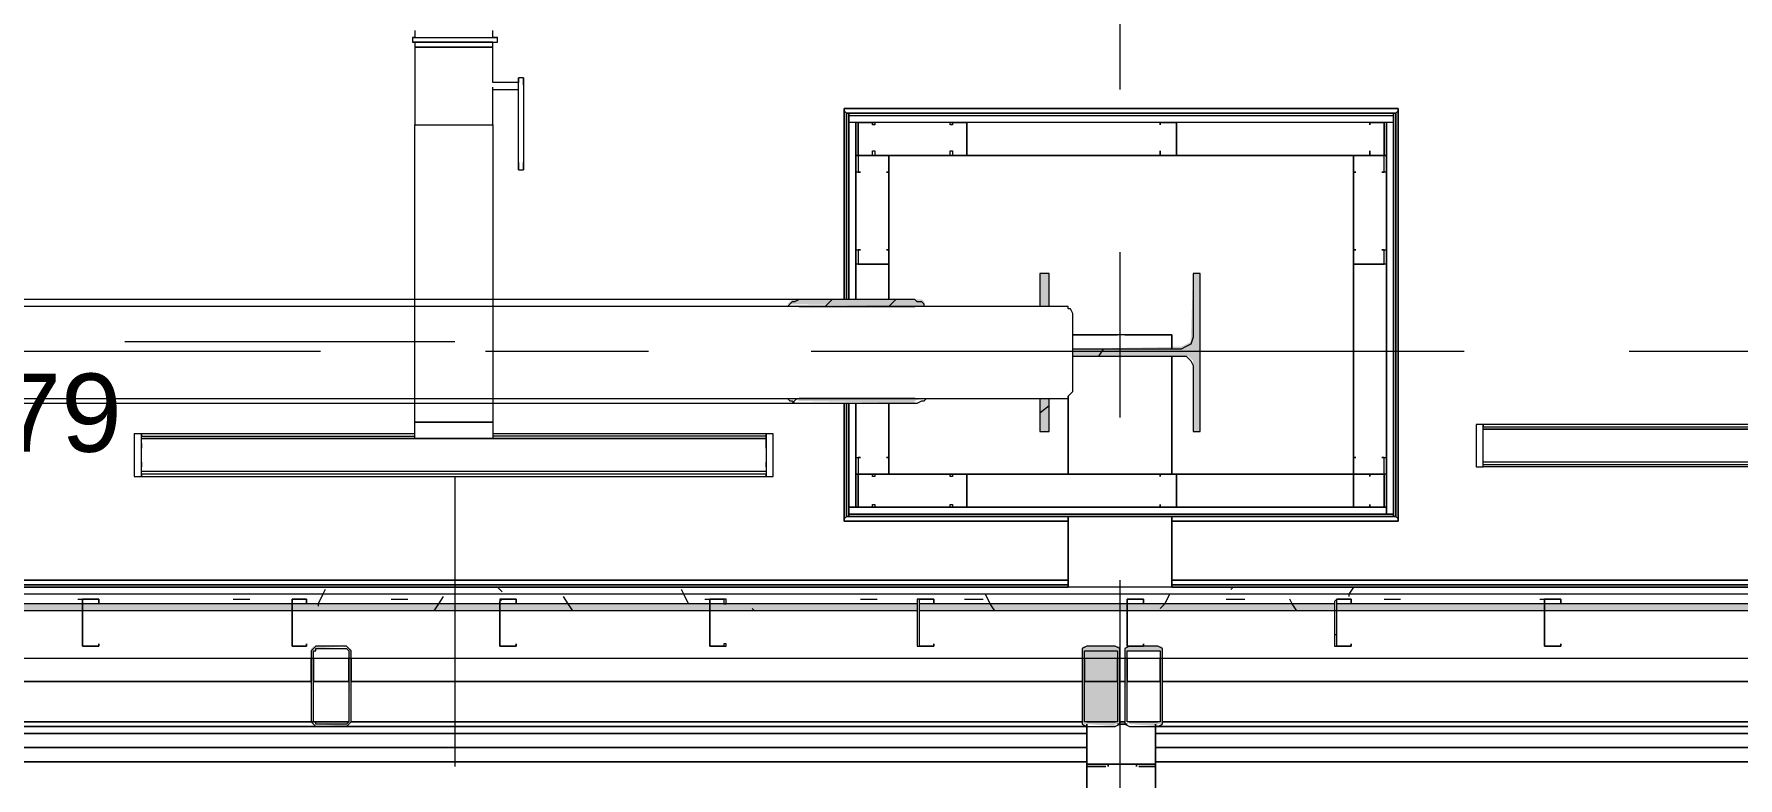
# Model space of a CAD drawing. Header units: metres. Extents: x -2 to 237, y -8 to 52.
# Drawn here: x 33.094 to 36.406, y 9.815 to 11.26 of the extents above; entities that cross this region are included whole.
import ezdxf

# ---------------------------------------------------------------- set-up
doc = ezdxf.new("R2010")
doc.units = ezdxf.units.M
doc.layers.add('HVAC - Ductos', color=5, linetype='Continuous', lineweight=0)
doc.layers.add('PDF3_Text', color=7, linetype='Continuous', lineweight=0)
doc.layers.add('PDF3_Geometry', color=7, linetype='Continuous', lineweight=0, true_color=0xaaaaaa)
doc.layers.add('PDF3_Solid Fills', color=7, linetype='Continuous', lineweight=0, true_color=0xffffff)
doc.styles.add('PDF Helvetica', font='')
doc.styles.get('PDF Helvetica').set_extended_font_data('Helvetica')

msp = doc.modelspace()

# ---------------------------------------------------------------- hatches: boundary and pattern name
at = {"layer": 'PDF3_Solid Fills', "lineweight": 0, "transparency": 33554559}
h = msp.add_hatch(color=256, dxfattribs=at)
h.paths.add_polyline_path([(35.0676, 10.7306), (35.0676, 10.7947), (35.0493, 10.7947), (35.0493, 10.7306)])
h.paths.add_polyline_path([(35.0676, 10.5518), (35.0493, 10.5518), (35.0493, 10.4876), (35.0676, 10.4876)])
h.paths.add_polyline_path([(35.3609, 10.4876), (35.3609, 10.7947), (35.3472, 10.7947), (35.3426, 10.6618), (35.3243, 10.6526), (35.1135, 10.648), (35.1135, 10.6343), (35.338, 10.6343), (35.3472, 10.6252), (35.3472, 10.4876)])
h = msp.add_hatch(color=256, dxfattribs=at)
h.paths.add_polyline_path([(34.568, 10.5518), (34.5817, 10.5472), (34.8063, 10.5426), (34.8063, 10.5472), (34.8201, 10.5518)])
h.paths.add_polyline_path([(34.8247, 10.7397), (34.8201, 10.7443), (34.568, 10.7443), (34.5634, 10.7397), (34.5589, 10.7352), (34.8247, 10.7306)])
h = msp.add_hatch(color=256, dxfattribs=at)
h.paths.add_polyline_path([(7.6086, 10.1393), (7.6086, 10.153), (7.0265, 10.153), (7.0265, 10.1393)])
h.paths.add_polyline_path([(57.9571, 10.153), (57.9571, 10.1393), (58.6858, 10.1393), (58.6858, 10.153)])
h.paths.add_polyline_path([(57.1457, 10.153), (57.1457, 10.1393), (57.9525, 10.1393), (57.9525, 10.153)])
h.paths.add_polyline_path([(55.1153, 10.153), (55.1153, 10.1393), (57.1412, 10.1393), (57.1412, 10.153)])
h.paths.add_polyline_path([(53.0849, 10.153), (53.0849, 10.1393), (55.1107, 10.1393), (55.1107, 10.153)])
h.paths.add_polyline_path([(52.2736, 10.153), (52.2736, 10.1393), (53.0803, 10.1393), (53.0803, 10.153)])
h.paths.add_polyline_path([(50.2432, 10.153), (50.2432, 10.1393), (52.2691, 10.1393), (52.2691, 10.153)])
h.paths.add_polyline_path([(47.4015, 10.153), (47.4015, 10.1393), (50.2386, 10.1393), (50.2386, 10.153)])
h.paths.add_polyline_path([(45.3711, 10.153), (45.3711, 10.1393), (47.3969, 10.1393), (47.3969, 10.153)])
h.paths.add_polyline_path([(42.5294, 10.153), (42.5294, 10.1393), (45.3665, 10.1393), (45.3665, 10.153)])
h.paths.add_polyline_path([(40.4989, 10.153), (40.4989, 10.1393), (42.5248, 10.1393), (42.5248, 10.153)])
h.paths.add_polyline_path([(39.6877, 10.153), (39.6877, 10.1393), (40.4943, 10.1393), (40.4943, 10.153)])
h.paths.add_polyline_path([(37.6572, 10.153), (37.6572, 10.1393), (39.6831, 10.1393), (39.6831, 10.153)])
h.paths.add_polyline_path([(35.6268, 10.153), (35.6268, 10.1393), (37.6527, 10.1393), (37.6527, 10.153)])
h.paths.add_polyline_path([(34.8155, 10.153), (34.8155, 10.1393), (35.6222, 10.1393), (35.6222, 10.153)])
h.paths.add_polyline_path([(32.7851, 10.153), (32.7851, 10.1393), (34.8109, 10.1393), (34.8109, 10.153)])
h.paths.add_polyline_path([(30.7546, 10.153), (30.7546, 10.1393), (32.7805, 10.1393), (32.7805, 10.153)])
h.paths.add_polyline_path([(29.9434, 10.153), (29.9434, 10.1393), (30.75, 10.1393), (30.75, 10.153)])
h.paths.add_polyline_path([(27.913, 10.153), (27.913, 10.1393), (29.9388, 10.1393), (29.9388, 10.153)])
h.paths.add_polyline_path([(25.0712, 10.153), (25.0712, 10.1393), (27.9084, 10.1393), (27.9084, 10.153)])
h.paths.add_polyline_path([(23.0408, 10.153), (23.0408, 10.1393), (25.0666, 10.1393), (25.0666, 10.153)])
h.paths.add_polyline_path([(20.1991, 10.153), (20.1991, 10.1393), (23.0362, 10.1393), (23.0362, 10.153)])
h.paths.add_polyline_path([(18.1687, 10.153), (18.1687, 10.1393), (20.1945, 10.1393), (20.1945, 10.153)])
h.paths.add_polyline_path([(17.3574, 10.153), (17.3574, 10.1393), (18.1641, 10.1393), (18.1641, 10.153)])
h.paths.add_polyline_path([(15.327, 10.153), (15.327, 10.1393), (17.3528, 10.1393), (17.3528, 10.153)])
h.paths.add_polyline_path([(13.2966, 10.153), (13.2966, 10.1393), (15.3224, 10.1393), (15.3224, 10.153)])
h.paths.add_polyline_path([(12.4853, 10.153), (12.4853, 10.1393), (13.292, 10.1393), (13.292, 10.153)])
h.paths.add_polyline_path([(10.4548, 10.153), (10.4548, 10.1393), (12.4807, 10.1393), (12.4807, 10.153)])
h.paths.add_polyline_path([(8.4244, 10.153), (8.4244, 10.1393), (10.4502, 10.1393), (10.4502, 10.153)])
h.paths.add_polyline_path([(7.6131, 10.153), (7.6131, 10.1393), (8.4198, 10.1393), (8.4198, 10.153)])
h = msp.add_hatch(color=256, dxfattribs=at)
h.paths.add_polyline_path([(33.7063, 10.066), (33.7063, 9.9238), (33.7109, 10.066)])
h.paths.add_polyline_path([(33.6422, 10.066), (33.7018, 10.0706), (33.6376, 10.0706), (33.633, 10.066), (33.633, 9.9238), (33.6376, 10.0614)])
h.paths.add_polyline_path([(33.6422, 9.9193), (33.6422, 9.9238), (33.6376, 9.9238)])
h.paths.add_polyline_path([(33.6422, 9.9193), (33.7012, 9.9147), (33.7018, 9.9147), (33.7018, 9.9193)])
for points in [[(35.1317, 9.9193), (35.1409, 9.9193), (35.1955, 9.9147), (35.196, 9.9147), (35.196, 9.9193), (35.2051, 9.9193), (35.2051, 10.0706), (35.1317, 10.0706)], [(35.2143, 9.9284), (35.2189, 10.0614), (35.283, 10.0614), (35.283, 9.9238), (35.2189, 9.9238), (35.2235, 9.9193), (35.2779, 9.9147), (35.2785, 9.9147), (35.2785, 9.9193), (35.2876, 9.9193), (35.2876, 10.0706), (35.2189, 10.0706), (35.2143, 10.066)]]:
    msp.add_hatch(color=256, dxfattribs=at).paths.add_polyline_path(points)

# ---------------------------------------------------------------- linework, layer by layer
at = {"layer": 'HVAC - Ductos', "lineweight": 0}
for points in [[(33.8347, 11.253), (33.8301, 11.253), (33.8393, 11.253), (33.853, 11.253), (33.8713, 11.253), (33.8897, 11.253), (33.9126, 11.253), (33.9309, 11.253), (33.9538, 11.253), (33.9676, 11.253), (33.9813, 11.253), (33.9905, 11.253), (33.9951, 11.253), (33.9905, 11.253), (33.9859, 11.253), (33.9859, 11.2668)], [(33.8347, 11.2668), (33.8347, 11.253), (33.8393, 11.253), (33.8438, 11.253)], [(33.8301, 11.253), (33.8301, 11.2439)], [(34.0363, 11.1614), (34.0363, 11.166), (33.9859, 11.166), (33.9859, 11.2347), (33.9768, 11.2347), (33.963, 11.2347), (33.9493, 11.2347), (33.9309, 11.2347), (33.9126, 11.2347), (33.8897, 11.2347), (33.8713, 11.2347), (33.8576, 11.2347), (33.8438, 11.2347), (33.8393, 11.2347), (33.8347, 11.2347), (33.8393, 11.2347), (33.8347, 11.2347), (33.8393, 11.2347), (33.8438, 11.2347), (33.8576, 11.2347), (33.8713, 11.2347), (33.8897, 11.2347), (33.9126, 11.2347), (33.9309, 11.2347), (33.9493, 11.2347), (33.963, 11.2347), (33.9768, 11.2347), (33.9859, 11.2347), (33.9859, 11.2439), (33.9768, 11.2439), (33.963, 11.2439), (33.9493, 11.2439), (33.9309, 11.2439), (33.9126, 11.2439), (33.8897, 11.2439), (33.8713, 11.2439), (33.8576, 11.2439), (33.8438, 11.2439), (33.8393, 11.2439), (33.8347, 11.2439), (33.8393, 11.2439), (33.8301, 11.2439), (33.8393, 11.2439), (33.853, 11.2439), (33.8713, 11.2439), (33.8897, 11.2439), (33.9126, 11.2439), (33.9309, 11.2439), (33.9538, 11.2439), (33.9676, 11.2439), (33.9813, 11.2439), (33.9905, 11.2439), (33.9951, 11.2439), (33.9951, 11.253)], [(33.8347, 11.2439), (33.8347, 11.2347), (33.8347, 11.0834), (33.8393, 11.0834), (33.8438, 11.0834), (33.8576, 11.0834), (33.8713, 11.0834), (33.8897, 11.0834), (33.9126, 11.0834), (33.9309, 11.0834), (33.9493, 11.0834), (33.963, 11.0834), (33.9768, 11.0834), (33.9859, 11.0834), (33.9859, 10.506), (33.9768, 10.506), (33.963, 10.506), (33.9493, 10.506), (33.9309, 10.506), (33.9126, 10.506), (33.8897, 10.506), (33.8713, 10.506), (33.8576, 10.506), (33.8438, 10.506), (33.8393, 10.506), (33.8347, 10.506), (33.8393, 10.506), (33.8484, 10.506), (33.8576, 10.506), (33.8759, 10.506), (33.8943, 10.506), (33.9126, 10.506), (33.9309, 10.506), (33.9493, 10.506), (33.963, 10.506), (33.9768, 10.506), (33.9813, 10.506), (33.9859, 10.506), (33.9859, 10.4738), (33.9813, 10.4738), (33.9768, 10.4738), (33.963, 10.4738), (33.9493, 10.4738), (33.9309, 10.4738), (33.9126, 10.4738), (33.8943, 10.4738), (33.8759, 10.4738), (33.8576, 10.4738), (33.8484, 10.4738), (33.8393, 10.4738), (33.8347, 10.4738), (33.8347, 10.506), (33.8347, 11.0834), (33.8393, 11.0834), (33.8438, 11.0834), (33.8576, 11.0834), (33.8713, 11.0834), (33.8897, 11.0834), (33.9126, 11.0834), (33.9309, 11.0834), (33.9493, 11.0834), (33.963, 11.0834), (33.9768, 11.0834), (33.9859, 11.0834), (33.9859, 11.1522), (34.0363, 11.1522)], [(33.853, 11.253), (33.8576, 11.253)], [(33.8713, 11.253), (33.8897, 11.253), (33.9126, 11.253), (33.9309, 11.253), (33.9493, 11.253), (33.9538, 11.253)], [(33.963, 11.253), (33.9676, 11.253)], [(33.9768, 11.253), (33.9813, 11.253)], [(33.9859, 11.2439), (33.9905, 11.2439), (33.9951, 11.2439)], [(34.0363, 11.1752), (34.0363, 11.1706), (34.0363, 11.1752)], [(34.0455, 11.1752), (34.0363, 11.1752)], [(34.0363, 11.0102), (34.0363, 11.1614), (34.0363, 11.166), (34.0363, 11.1706), (34.0363, 11.1752), (34.0363, 11.1706), (34.0363, 11.166)], [(34.0455, 11.1752), (34.0455, 11.1706), (34.0455, 11.1752)], [(34.0455, 11.1614), (34.0455, 11.166), (34.0455, 11.1706), (34.0455, 11.1752), (34.0455, 11.1706), (34.0455, 11.166), (34.0455, 11.1614), (34.0455, 11.0102)], [(33.9859, 11.1522), (33.9859, 11.1568)], [(34.0363, 10.9964), (34.0455, 10.9964)], [(33.9126, 10.6618), (33.271, 10.6618)], [(35.9109, 10.4738), (35.9109, 10.4784), (35.9109, 10.483), (35.9109, 10.5014), (35.9109, 10.4968), (36.4426, 10.4968)], [(36.4426, 10.5014), (35.9109, 10.5014)], [(33.303, 10.4601), (33.303, 10.483), (33.303, 10.4784), (33.8347, 10.4784)], [(33.8347, 10.483), (33.303, 10.483)], [(34.5176, 10.4601), (34.5176, 10.483), (34.5176, 10.4784), (33.9859, 10.4784)], [(34.5176, 10.483), (33.9859, 10.483)], [(35.9109, 10.4784), (35.9109, 10.483), (35.9109, 10.4876)], [(37.1255, 10.451), (37.1255, 10.4418), (37.1255, 10.4234), (37.1255, 10.4188), (35.9109, 10.4188), (35.9109, 10.4234), (35.9109, 10.4418), (35.9109, 10.451)], [(35.9109, 10.4372), (35.9109, 10.4418), (35.9109, 10.4464)], [(34.5176, 10.4234), (34.5176, 10.4005), (34.5176, 10.4051), (33.303, 10.4051), (33.303, 10.4005), (33.303, 10.4234)], [(33.303, 10.4005), (34.5176, 10.4005)], [(33.9126, 10.4005), (33.9126, 9.8368)], [(35.9109, 10.4234), (37.1255, 10.4234)]]:
    msp.add_lwpolyline(points, dxfattribs=at)
for points in [[(34.0363, 11.0102), (34.0363, 11.0056), (34.0363, 11.001), (34.0363, 10.9964), (34.0363, 11.001), (34.0363, 11.0056)], [(34.0455, 11.0102), (34.0455, 11.0056), (34.0455, 11.001), (34.0455, 10.9964), (34.0455, 11.001), (34.0455, 11.0056)], [(35.8972, 10.4188), (35.9109, 10.4188), (35.9109, 10.5014), (35.8972, 10.5014)], [(33.2893, 10.4005), (33.303, 10.4005), (33.303, 10.483), (33.2893, 10.483)], [(33.303, 10.4738), (34.5176, 10.4738), (33.303, 10.4738), (34.5176, 10.4738), (34.5176, 10.4097), (33.303, 10.4097)], [(34.5313, 10.4005), (34.5313, 10.483), (34.5176, 10.483), (34.5176, 10.4005)], [(35.9109, 10.4922), (37.1255, 10.4922), (35.9109, 10.4922), (37.1255, 10.4922), (37.1255, 10.428), (35.9109, 10.428)], [(33.303, 10.4647), (33.303, 10.4601), (33.303, 10.4556), (33.303, 10.4601)], [(34.5176, 10.4556), (34.5176, 10.4601), (34.5176, 10.4647), (34.5176, 10.4601)], [(33.303, 10.428), (33.303, 10.4234), (33.303, 10.4188), (33.303, 10.4234)], [(34.5176, 10.4188), (34.5176, 10.4234), (34.5176, 10.428), (34.5176, 10.4234)]]:
    msp.add_lwpolyline(points, close=True, dxfattribs=at)
at = {"layer": 'PDF3_Geometry', "lineweight": 0}
for points in [[(44.8348, 23.9902), (44.8348, 23.9857), (45.261, 23.9857), (45.3756, 23.9857), (45.3756, 24.1094), (44.8348, 24.1094), (44.8348, 34.0599), (45.3206, 34.0599), (45.3206, 34.1699), (58.6399, 34.1699), (58.6399, 24.0086), (57.0037, 24.0086), (57.0037, 23.9902), (58.6399, 23.9902), (58.6399, 22.5006), (57.5812, 22.5006), (57.5812, 22.4869), (58.6399, 22.4869), (58.6399, 10.1851), (7.0265, 10.1851)], [(58.6537, 22.4869), (58.6537, 10.1851), (58.6537, 10.1714), (7.0265, 10.1714)], [(35.2051, 12.4218), (35.2051, 11.1522)], [(7.0265, 10.0476), (58.7775, 10.0476), (58.7775, 10.0706), (58.7775, 10.1393), (58.7775, 10.1851), (58.7775, 10.4784), (58.7775, 10.8818), (58.7775, 11.2897), (58.7775, 11.693)], [(34.6689, 11.1155), (34.6689, 11.111), (34.6734, 11.1064), (34.678, 11.1064), (34.678, 10.7443)], [(34.6689, 11.1155), (34.6689, 11.111), (34.6734, 11.1064), (34.678, 11.1064), (34.678, 10.7443)], [(34.678, 11.1064), (35.7368, 11.1064), (34.678, 11.1064)], [(34.678, 10.7443), (34.678, 11.1064)], [(34.678, 11.1064), (34.678, 10.7443)], [(34.678, 11.1064), (35.7368, 11.1064), (34.678, 11.1064)], [(34.678, 11.1018), (34.678, 10.7443)], [(34.678, 10.7443), (34.678, 11.1018)], [(35.7368, 10.3226), (35.7368, 11.1018), (35.7368, 10.3226)], [(35.2051, 10.836), (35.2051, 10.5151)], [(35.0676, 10.7306), (35.0676, 10.7947), (35.0493, 10.7947), (35.0493, 10.7306)], [(35.1135, 10.6343), (35.3243, 10.6343), (35.3335, 10.6343), (35.3426, 10.6252), (35.3472, 10.616), (35.3472, 10.4876), (35.3609, 10.4876), (35.3609, 10.7947), (35.3472, 10.7947), (35.3472, 10.6709), (35.3426, 10.6572), (35.3335, 10.6526), (35.3243, 10.648), (35.1135, 10.648)], [(34.5863, 10.7443), (30.8968, 10.7443), (30.8922, 10.7443), (30.8876, 10.7397), (30.883, 10.7352), (30.8784, 10.7306), (30.8784, 10.726), (30.8784, 10.7214), (30.8784, 10.5655), (30.8784, 10.5564), (30.8784, 10.5518), (30.883, 10.5472), (30.8876, 10.5426), (30.8922, 10.5426), (30.8968, 10.5426), (34.5863, 10.5426)], [(31.0113, 10.5518), (35.0997, 10.5518), (35.1043, 10.5518), (35.1043, 10.5564), (35.1089, 10.561), (35.1135, 10.5655), (35.1135, 10.5701), (35.1135, 10.5747), (35.1135, 10.7076), (35.1135, 10.7122), (35.1135, 10.7168), (35.1089, 10.726), (35.1043, 10.726), (35.1043, 10.7306), (35.0997, 10.7306), (31.0113, 10.7306)], [(34.8247, 10.7306), (34.8247, 10.7352), (34.8201, 10.7397), (34.8109, 10.7397), (34.8063, 10.7443), (34.7972, 10.7443), (34.5863, 10.7443), (34.5817, 10.7443), (34.5726, 10.7397), (34.568, 10.7397), (34.5634, 10.7352), (34.5589, 10.7306)], [(34.5817, 10.7306), (34.5863, 10.7306), (34.7972, 10.7306), (34.8018, 10.7306), (34.8063, 10.7306)], [(34.6322, 10.7306), (34.646, 10.7443)], [(34.7559, 10.7306), (34.7697, 10.7443)], [(35.228, 10.6755), (35.2235, 10.6755), (35.2189, 10.6755), (35.2143, 10.6755), (35.2189, 10.6755), (35.2235, 10.6755), (35.228, 10.6755), (35.3059, 10.6755), (35.1135, 10.6755), (35.1868, 10.6755), (35.1914, 10.6755), (35.196, 10.6755), (35.2005, 10.6755), (35.196, 10.6755), (35.1914, 10.6755), (35.1868, 10.6755)], [(35.3059, 10.648), (35.3059, 10.6755), (35.3059, 10.648)], [(33.6514, 10.6434), (32.3817, 10.6434)], [(34.2884, 10.6434), (33.9722, 10.6434)], [(35.8743, 10.6434), (34.6047, 10.6434)], [(35.1639, 10.6343), (35.173, 10.648)], [(36.5113, 10.6434), (36.1951, 10.6434)], [(34.5589, 10.5518), (34.5634, 10.5472), (34.568, 10.5472), (34.5726, 10.5426), (34.5817, 10.5426), (34.5863, 10.5426), (34.7972, 10.5426), (34.8063, 10.5426), (34.8109, 10.5426), (34.8201, 10.5472), (34.8247, 10.5472), (34.8293, 10.5518)], [(34.568, 10.5426), (34.5772, 10.5518)], [(34.8063, 10.5518), (34.8018, 10.5518), (34.7972, 10.5518), (34.5863, 10.5518), (34.5817, 10.5518)], [(34.678, 10.5426), (34.678, 10.3272), (34.678, 10.5426)], [(35.0493, 10.5518), (35.0493, 10.4876), (35.0676, 10.4876), (35.0676, 10.5518)], [(35.0493, 10.5243), (35.0676, 10.538)], [(26.1071, 10.1851), (35.1043, 10.1851)], [(26.1071, 10.1851), (35.1043, 10.1851)], [(26.1071, 10.1851), (35.1043, 10.1851)], [(35.1043, 10.1851), (26.1071, 10.1851)], [(26.1071, 10.1851), (35.1043, 10.1851)], [(26.1071, 10.1851), (35.1043, 10.1851)], [(35.2051, 10.1988), (35.2051, 9.2684)], [(35.3059, 10.1851), (44.3031, 10.1851)], [(44.3031, 10.1851), (35.3059, 10.1851)], [(35.3059, 10.1851), (44.3031, 10.1851)], [(35.3059, 10.1851), (44.3031, 10.1851)], [(34.8109, 10.153), (34.4076, 10.153), (33.9997, 10.153), (33.5963, 10.153), (33.1884, 10.153), (32.7851, 10.153)], [(34.8109, 10.1393), (34.4076, 10.1393), (33.9997, 10.1393), (33.5963, 10.1393), (33.1884, 10.1393), (32.7851, 10.1393)], [(35.6222, 10.153), (35.2189, 10.153), (34.8155, 10.153)], [(37.6527, 10.1393), (37.2493, 10.1393), (36.8414, 10.1393), (36.4381, 10.1393), (36.0301, 10.1393), (35.6268, 10.1393), (35.2189, 10.1393), (34.8155, 10.1393)], [(37.6527, 10.153), (37.2493, 10.153), (36.8414, 10.153), (36.4381, 10.153), (36.0301, 10.153), (35.6268, 10.153)], [(35.2235, 10.0706), (35.2143, 10.066), (35.2143, 10.0568), (35.2143, 9.9284), (35.2143, 9.9193), (35.2235, 9.9147), (35.2785, 9.9147), (35.2876, 9.9193), (35.2876, 9.9284), (35.2876, 10.0568), (35.2876, 10.066), (35.2785, 10.0706), (35.2509, 10.0706)], [(33.633, 10.0018), (33.633, 10.0476)], [(33.6376, 10.0476), (33.6376, 10.0018)], [(33.7063, 10.0018), (33.7063, 10.0476)], [(33.7109, 10.0476), (33.7109, 10.0018)], [(35.1317, 10.0476), (35.1317, 10.0018)], [(35.1363, 10.0476), (35.1363, 10.0018)], [(35.2005, 10.0018), (35.2005, 10.0476)], [(35.2051, 10.0018), (35.2051, 10.0476)], [(35.2143, 10.0476), (35.2143, 10.0018)], [(35.2189, 10.0476), (35.2189, 10.0018)], [(35.283, 10.0018), (35.283, 10.0476)], [(35.2876, 10.0018), (35.2876, 10.0476)], [(35.173, 9.7818), (35.1776, 9.7818), (35.1822, 9.7818), (35.1409, 9.7818), (35.1409, 9.7864), (35.1409, 9.8322), (35.1409, 9.8368), (35.1409, 9.8414), (35.1409, 9.8459), (35.1409, 9.9147), (35.1409, 9.9193), (35.1409, 9.9147), (35.1409, 9.8459), (35.1409, 9.8414), (35.1409, 9.8368), (35.1409, 9.8322), (35.1409, 9.7864), (35.1409, 9.7818), (35.1822, 9.7818), (35.1776, 9.7818)], [(35.2005, 9.9193), (35.2189, 9.9193), (35.2005, 9.9193)], [(35.2005, 9.9193), (35.2189, 9.9193), (35.2005, 9.9193)], [(33.633, 9.8459), (33.7109, 9.8459)], [(35.1822, 9.8368), (35.1822, 9.8414)], [(35.1822, 9.8414), (35.1822, 9.8368)], [(35.1822, 9.8414), (35.1822, 9.8368)], [(35.2372, 9.8368), (35.2372, 9.8414)], [(35.2372, 9.8368), (35.2372, 9.8414)], [(35.2372, 9.8368), (35.2372, 9.8414)]]:
    msp.add_lwpolyline(points, dxfattribs=at)
for points in [[(35.746, 10.3134), (35.746, 10.318), (35.7414, 10.3226), (35.3059, 10.3226), (35.7368, 10.3226), (35.3059, 10.3226), (35.7368, 10.3226), (35.7368, 11.0239), (35.7368, 11.1064), (34.678, 11.1064), (35.7368, 11.1064), (35.7414, 11.1064), (35.746, 11.111), (35.746, 11.1155), (34.6689, 11.1155), (35.746, 11.1155), (35.746, 10.3134), (35.3059, 10.3134), (35.746, 10.3134), (35.3059, 10.3134)], [(34.678, 11.1064), (34.678, 11.0239), (34.678, 10.7443), (34.678, 11.1064), (35.7368, 11.1064), (34.678, 11.1064), (34.678, 11.1018), (35.7368, 11.1018), (35.7368, 11.1064), (35.7414, 11.1064), (35.746, 11.111), (35.746, 11.1155), (34.6689, 11.1155), (34.6689, 11.111), (34.6734, 11.1064), (35.7414, 11.1064), (35.746, 11.111), (35.746, 11.1155), (35.746, 10.3134), (35.746, 11.1155), (35.746, 10.3134), (35.746, 10.318), (35.7414, 10.3226), (35.7414, 11.1064), (34.6734, 11.1064), (34.6689, 11.111), (34.6689, 11.1155), (34.6689, 10.7443), (34.6689, 11.1155), (34.6689, 10.7443), (34.6689, 11.1155), (35.746, 11.1155), (35.746, 11.111), (35.7414, 11.1064), (35.7414, 10.3226), (35.3059, 10.3226), (35.7368, 10.3226), (35.6589, 10.3226), (34.678, 10.3226), (34.678, 10.5426), (34.678, 10.4051), (34.678, 10.3226), (34.678, 10.5426), (34.678, 10.3226), (34.678, 10.5426), (34.678, 10.3226), (34.678, 10.5426), (34.678, 10.341), (34.6917, 10.341), (35.6589, 10.341), (35.723, 10.341), (35.723, 11.0239), (35.723, 11.088), (34.6917, 11.088), (34.678, 11.088), (34.678, 10.7443)], [(34.6734, 10.7443), (34.6734, 11.1064)], [(34.678, 11.088), (34.678, 11.1018), (35.7368, 11.1018), (35.7368, 11.088)], [(35.7368, 11.1064), (35.7368, 10.3226), (35.7414, 10.3226), (35.746, 10.318), (35.746, 10.3134), (35.746, 10.318), (35.7414, 10.3226), (35.7368, 10.3226), (35.7368, 11.1064), (35.7368, 10.3226), (35.7368, 11.1064), (35.7368, 10.3226)], [(34.7559, 11.0239), (34.6917, 11.0239), (34.6917, 11.088), (34.6917, 10.7443), (34.6917, 11.0239), (34.7559, 11.0239), (34.7559, 10.7443)], [(34.7284, 11.0834), (34.7239, 11.0834), (34.7239, 11.088), (34.6963, 11.088), (34.6963, 11.0284), (34.6963, 11.0239), (34.7239, 11.0239), (34.7239, 11.033), (34.7284, 11.033), (34.7284, 11.0239), (34.6963, 11.0239), (34.6963, 11.0284), (34.6963, 11.088), (34.7284, 11.088)], [(34.8751, 11.033), (34.8797, 11.033), (34.8797, 11.0239), (34.9072, 11.0239), (34.9072, 11.0284), (34.9072, 11.088), (34.8797, 11.088), (34.8797, 11.0834), (34.8751, 11.0834), (34.8751, 11.088), (34.9072, 11.088), (34.9072, 11.0284), (34.9072, 11.0239), (34.8751, 11.0239)], [(35.3105, 11.0239), (35.3151, 11.0239), (35.3151, 11.0284), (35.3151, 11.088), (35.3105, 11.088), (35.283, 11.088), (35.283, 11.0834), (35.283, 11.088), (35.3105, 11.088), (35.3151, 11.088), (35.3151, 11.0284), (35.3151, 11.0239), (35.3105, 11.0239), (35.283, 11.0239)], [(35.7185, 11.0239), (35.7185, 11.0284), (35.7185, 11.088), (35.6909, 11.088), (35.6909, 11.0834), (35.6909, 11.088), (35.7185, 11.088), (35.7185, 11.0284), (35.7185, 11.0239), (35.6909, 11.0239)], [(35.723, 10.3272), (35.7368, 10.3272), (35.7368, 11.088), (35.723, 11.088)], [(35.283, 11.033), (35.283, 11.0239)], [(35.6909, 11.033), (35.6909, 11.0239)], [(34.6917, 11.0239), (34.6963, 11.0239), (34.7559, 11.0239), (34.7559, 10.9918), (34.7514, 10.9918), (34.7559, 10.9918), (34.7559, 11.0239), (34.6963, 11.0239), (34.6963, 10.9918), (34.7009, 10.9918), (34.6917, 10.9918)], [(35.6589, 11.0239), (34.7559, 11.0239), (35.6589, 11.0239), (35.723, 11.0239), (35.6589, 11.0239), (35.6589, 10.4051), (35.6589, 10.341), (35.6589, 10.4051)], [(35.6589, 11.0239), (35.7185, 11.0239), (35.723, 11.0239), (35.723, 10.9918), (35.7139, 10.9918), (35.7185, 10.9918), (35.7185, 11.0239), (35.6589, 11.0239), (35.6589, 10.9918)], [(35.6635, 10.9918), (35.6589, 10.9918)], [(34.7559, 10.813), (34.6963, 10.813), (34.6917, 10.813), (34.6917, 10.8405), (34.7009, 10.8405), (34.6963, 10.8405), (34.6963, 10.813), (34.7559, 10.813), (34.7559, 10.8405)], [(34.7514, 10.8405), (34.7559, 10.8405)], [(35.723, 10.813), (35.7185, 10.813), (35.6589, 10.813), (35.6589, 10.8405), (35.6635, 10.8405), (35.6589, 10.8405), (35.6589, 10.813), (35.7185, 10.813), (35.7185, 10.8405), (35.7139, 10.8405), (35.723, 10.8405)], [(35.3059, 10.4051), (35.3059, 10.6343)], [(34.6689, 10.3134), (34.6689, 10.5426)], [(34.6689, 10.3134), (35.1043, 10.3134), (34.6689, 10.3134), (34.6689, 10.5426), (34.6689, 10.3134), (35.1043, 10.3134), (34.6689, 10.3134), (34.6689, 10.318), (34.6734, 10.3226), (34.678, 10.3226), (35.1043, 10.3226), (34.678, 10.3226), (35.1043, 10.3226), (34.6734, 10.3226), (34.6734, 10.5426), (34.6734, 10.3226), (34.6689, 10.318)], [(34.7559, 10.4051), (34.6917, 10.4051), (34.6917, 10.341), (34.6917, 10.5426), (34.6917, 10.4051), (34.7559, 10.4051), (34.7559, 10.5426), (34.7559, 10.4051), (35.6589, 10.4051)], [(35.1043, 10.4051), (35.1043, 10.5564)], [(34.7559, 10.4051), (34.6963, 10.4051), (34.6917, 10.4051), (34.6917, 10.4372), (34.7009, 10.4372), (34.6963, 10.4372), (34.6963, 10.4051), (34.7559, 10.4051), (34.7559, 10.4372)], [(34.7514, 10.4372), (34.7559, 10.4372)], [(35.723, 10.4051), (35.7185, 10.4051), (35.6589, 10.4051), (35.6589, 10.4372), (35.6635, 10.4372), (35.6589, 10.4372), (35.6589, 10.4051), (35.7185, 10.4051), (35.7185, 10.4372), (35.7139, 10.4372), (35.723, 10.4372)], [(34.6963, 10.341), (34.6963, 10.3456), (34.6963, 10.4051), (34.7284, 10.4051), (34.7284, 10.4005), (34.7239, 10.4005), (34.7239, 10.4051), (34.6963, 10.4051), (34.6963, 10.3456), (34.6963, 10.341), (34.7239, 10.341), (34.7239, 10.3456), (34.7284, 10.3456), (34.7284, 10.341)], [(34.9072, 10.4051), (34.9072, 10.3456), (34.9072, 10.341), (34.8751, 10.341), (34.8751, 10.3456), (34.8797, 10.3456), (34.8797, 10.341), (34.9072, 10.341), (34.9072, 10.3456), (34.9072, 10.4051), (34.8797, 10.4051), (34.8797, 10.4005), (34.8751, 10.4005), (34.8751, 10.4051)], [(35.283, 10.4005), (35.283, 10.4051)], [(35.3105, 10.4051), (35.3151, 10.4051), (35.3151, 10.3456), (35.3151, 10.341), (35.3105, 10.341), (35.283, 10.341), (35.283, 10.3456), (35.283, 10.341), (35.3105, 10.341), (35.3151, 10.341), (35.3151, 10.3456), (35.3151, 10.4051), (35.3105, 10.4051), (35.283, 10.4051)], [(35.6909, 10.4005), (35.6909, 10.4051)], [(35.7185, 10.4051), (35.7185, 10.3456), (35.7185, 10.341), (35.6909, 10.341), (35.6909, 10.3456), (35.6909, 10.341), (35.7185, 10.341), (35.7185, 10.3456), (35.7185, 10.4051), (35.6909, 10.4051)], [(34.678, 10.341), (34.678, 10.3272), (35.723, 10.3272), (35.723, 10.341)], [(35.1043, 10.3226), (34.6734, 10.3226), (34.6689, 10.318), (34.6689, 10.3134), (34.6689, 10.318), (34.6734, 10.3226), (34.678, 10.3226), (35.1043, 10.3226), (34.678, 10.3226)], [(34.678, 10.3272), (34.678, 10.3226), (35.7368, 10.3226), (35.7368, 10.3272)], [(35.1043, 10.1851), (35.1043, 10.3226)], [(35.3059, 10.1851), (35.3059, 10.3226)], [(35.7368, 10.3226), (35.3059, 10.3226)], [(26.1071, 10.1988), (35.1043, 10.1988)], [(26.1071, 10.1988), (35.1043, 10.1988)], [(26.1071, 10.1897), (35.1043, 10.1897)], [(26.1071, 10.1897), (35.1043, 10.1897)], [(35.3059, 10.1988), (44.3031, 10.1988)], [(35.3059, 10.1988), (44.3031, 10.1988)], [(35.3059, 10.1897), (44.3031, 10.1897)], [(35.3059, 10.1897), (44.3031, 10.1897)], [(44.3031, 10.1851), (35.3059, 10.1851)], [(33.2205, 10.1622), (33.1884, 10.1622), (33.1884, 10.1576), (33.1884, 10.0706), (33.2205, 10.0706), (33.2205, 10.0751), (33.2205, 10.0706), (33.1884, 10.0706), (33.1884, 10.1576), (33.1884, 10.1622), (33.2205, 10.1622), (33.2205, 10.153)], [(33.6238, 10.1622), (33.5963, 10.1622), (33.5963, 10.1576), (33.5963, 10.0706), (33.6238, 10.0706), (33.6238, 10.0751), (33.6238, 10.0706), (33.5963, 10.0706), (33.5963, 10.1576), (33.5963, 10.1622), (33.6238, 10.1622), (33.6238, 10.153)], [(34.0317, 10.1622), (34.0043, 10.1622), (33.9997, 10.1622), (33.9997, 10.1576), (33.9997, 10.0706), (34.0043, 10.0706), (34.0317, 10.0706), (34.0317, 10.0751), (34.0317, 10.0706), (34.0043, 10.0706), (33.9997, 10.0706), (33.9997, 10.1576), (34.0043, 10.1622), (34.0317, 10.1622), (34.0317, 10.153)], [(34.4397, 10.1622), (34.4076, 10.1622), (34.4076, 10.1576), (34.4076, 10.0706), (34.4397, 10.0706), (34.4397, 10.0751), (34.4351, 10.0751), (34.4351, 10.0706), (34.4076, 10.0706), (34.4076, 10.1576), (34.4076, 10.1622), (34.4351, 10.1622), (34.4351, 10.153), (34.4397, 10.153)], [(34.843, 10.1622), (34.8155, 10.1622), (34.8109, 10.1622), (34.8109, 10.1576), (34.8109, 10.0706), (34.8155, 10.0706), (34.843, 10.0706), (34.843, 10.0751), (34.843, 10.0706), (34.8155, 10.0706), (34.8155, 10.1576), (34.8155, 10.1622), (34.843, 10.1622), (34.843, 10.153)], [(35.2509, 10.1622), (35.2189, 10.1622), (35.2189, 10.1576), (35.2189, 10.0706), (35.2509, 10.0706), (35.2509, 10.0751), (35.2509, 10.0706), (35.2189, 10.0706), (35.2189, 10.1576), (35.2189, 10.1622), (35.2509, 10.1622), (35.2509, 10.153)], [(35.6543, 10.1622), (35.6268, 10.1622), (35.6222, 10.1576), (35.6222, 10.0706), (35.6268, 10.0706), (35.6543, 10.0706), (35.6543, 10.0751), (35.6543, 10.0706), (35.6268, 10.0706), (35.6268, 10.1576), (35.6268, 10.1622), (35.6543, 10.1622), (35.6543, 10.153)], [(36.0622, 10.1622), (36.0301, 10.1622), (36.0301, 10.1576), (36.0301, 10.0706), (36.0622, 10.0706), (36.0622, 10.0751), (36.0622, 10.0706), (36.0301, 10.0706), (36.0301, 10.1576), (36.0301, 10.1622), (36.0622, 10.1622), (36.0622, 10.153)], [(33.633, 9.9238), (33.6376, 9.9193), (33.6422, 9.9147), (33.7018, 9.9147), (33.7063, 9.9193), (33.7109, 9.9238), (33.7109, 10.0614), (33.7063, 10.066), (33.7018, 10.0706), (33.6422, 10.0706), (33.6376, 10.066), (33.633, 10.0614)], [(35.196, 10.0706), (35.1409, 10.0706), (35.1317, 10.066), (35.1317, 10.0568), (35.1317, 9.9284), (35.1317, 9.9193), (35.1409, 9.9147), (35.196, 9.9147), (35.2051, 9.9193), (35.2051, 9.9284), (35.2051, 10.0568), (35.2051, 10.066)], [(33.7018, 9.9193), (33.6422, 9.9193), (33.6422, 9.9238), (33.6376, 9.9238), (33.6376, 10.0614), (33.6422, 10.0614), (33.6422, 10.066), (33.7018, 10.066), (33.7063, 10.0614), (33.7063, 9.9238)], [(35.1363, 10.0568), (35.1363, 10.0614), (35.1409, 10.0614), (35.196, 10.0614), (35.2005, 10.0614), (35.2005, 10.0568), (35.2005, 9.9284), (35.2005, 9.9238), (35.196, 9.9238), (35.1409, 9.9238), (35.1363, 9.9238), (35.1363, 9.9284)], [(35.2785, 10.0614), (35.283, 10.0614), (35.283, 10.0568), (35.283, 9.9284), (35.283, 9.9238), (35.2785, 9.9238), (35.2235, 9.9238), (35.2189, 9.9238), (35.2189, 9.9284), (35.2189, 10.0568), (35.2189, 10.0614), (35.2235, 10.0614)], [(33.633, 10.0018), (32.1755, 10.0018), (32.1388, 10.0018), (32.1067, 10.0018), (32.1388, 10.0018), (32.1755, 10.0018)], [(33.6743, 10.0018), (33.6376, 10.0018), (33.6743, 10.0018), (33.7063, 10.0018)], [(33.7109, 10.0018), (35.1317, 10.0018)], [(35.1363, 10.0018), (35.2005, 10.0018)], [(35.2143, 10.0018), (35.2051, 10.0018)], [(35.283, 10.0018), (35.2189, 10.0018)], [(36.7405, 10.0018), (36.7726, 10.0018), (36.7405, 10.0018), (36.7039, 10.0018), (35.2876, 10.0018), (36.7039, 10.0018)], [(33.6743, 9.9238), (33.6376, 9.9238), (32.1755, 9.9238), (32.1388, 9.9238), (32.1755, 9.9238), (33.6376, 9.9238)], [(33.6743, 9.9147), (32.2076, 9.9147)], [(33.7063, 9.9238), (33.6743, 9.9238)], [(35.1409, 9.9147), (33.6743, 9.9147)], [(35.1317, 9.9238), (33.7109, 9.9238)], [(35.196, 9.9238), (35.1409, 9.9238)], [(35.2005, 9.9193), (35.2189, 9.9193)], [(35.2143, 9.9238), (35.2051, 9.9238)], [(35.2785, 9.9238), (35.2235, 9.9238)], [(35.2739, 9.7818), (35.2326, 9.7818), (35.2739, 9.7818), (35.2739, 9.7864), (35.2739, 9.8322), (35.2739, 9.8368), (35.2739, 9.8414), (35.2739, 9.8459), (35.2739, 9.9147), (35.2739, 9.9193), (35.2739, 9.9147), (35.2739, 9.8459), (35.2739, 9.8414), (35.2739, 9.8368), (35.2739, 9.8322), (35.2739, 9.7864)], [(36.7405, 9.9147), (35.2739, 9.9147)], [(36.7405, 9.9238), (36.7039, 9.9238), (35.2876, 9.9238), (36.7039, 9.9238)], [(33.6743, 9.901), (32.2076, 9.901)], [(33.6743, 9.8734), (32.2076, 9.8734)], [(35.1409, 9.901), (33.6743, 9.901)], [(35.1409, 9.8734), (33.6743, 9.8734)], [(36.7405, 9.901), (35.2739, 9.901)], [(36.7405, 9.8734), (35.2739, 9.8734)], [(35.1409, 9.8459), (33.6743, 9.8459), (32.2076, 9.8459), (33.6743, 9.8459)], [(35.1409, 9.8414), (35.2739, 9.8414)], [(35.1776, 9.8368), (35.1409, 9.8368)], [(35.1822, 9.8414), (35.1822, 9.8368)], [(35.1822, 9.8368), (35.1822, 9.8414)], [(35.2372, 9.8414), (35.2372, 9.8368)], [(35.2372, 9.8414), (35.2372, 9.8368)], [(35.2739, 9.8368), (35.2417, 9.8368)], [(35.2739, 9.8459), (36.7405, 9.8459), (38.2073, 9.8459), (36.7405, 9.8459)]]:
    msp.add_lwpolyline(points, close=True, dxfattribs=at)
at = {"layer": 'PDF3_Geometry', "color": 254, "lineweight": 0, "true_color": 0xeaeaea}
for points in [[(33.413, 10.1851), (33.4084, 10.1851)], [(33.6605, 10.1806), (33.6559, 10.1714), (33.6468, 10.153), (33.6468, 10.1484)], [(34.0043, 10.176), (33.9951, 10.1851)], [(34.371, 10.153), (34.3664, 10.153), (34.3572, 10.1714), (34.3526, 10.1806)], [(34.9621, 10.1393), (34.953, 10.153), (34.9439, 10.1714)], [(35.3014, 10.1714), (35.2922, 10.153), (35.283, 10.1438)], [(35.4251, 10.1851), (35.4205, 10.1806)], [(35.6589, 10.1851), (35.6497, 10.1714), (35.6497, 10.1668)], [(33.1793, 10.1622), (33.2113, 10.1622)], [(33.4817, 10.1622), (33.5138, 10.1622)], [(33.7888, 10.1622), (33.821, 10.1622)], [(33.8897, 10.1668), (33.8805, 10.153), (33.8713, 10.1393)], [(34.1417, 10.1393), (34.1326, 10.153), (34.1234, 10.1668)], [(34.3984, 10.1622), (34.4305, 10.1622)], [(34.4947, 10.1393), (34.4901, 10.1438)], [(34.7009, 10.1622), (34.733, 10.1622)], [(34.9026, 10.1622), (34.9393, 10.1622)], [(35.4113, 10.1622), (35.448, 10.1622)], [(35.5489, 10.1393), (35.5397, 10.153), (35.5351, 10.1622)], [(35.7185, 10.1622), (35.7505, 10.1622)], [(36.021, 10.1622), (36.0576, 10.1622)]]:
    msp.add_lwpolyline(points, dxfattribs=at)
at = {"layer": 'PDF3_Geometry', "color": 254, "lineweight": 0, "true_color": 0xd2d2d2}
msp.add_lwpolyline([(35.6222, 10.0934), (35.6268, 10.0934)], dxfattribs=at)

# ---------------------------------------------------------------- texts
at = {"layer": 'PDF3_Text', "lineweight": 0, "insert": (32.3921, 10.5232), "char_height": 0.15195, "attachment_point": 4, "style": 'PDF Helvetica'}
msp.add_mtext('BOD3.79', dxfattribs=at)

doc.saveas('drawing.dxf')
